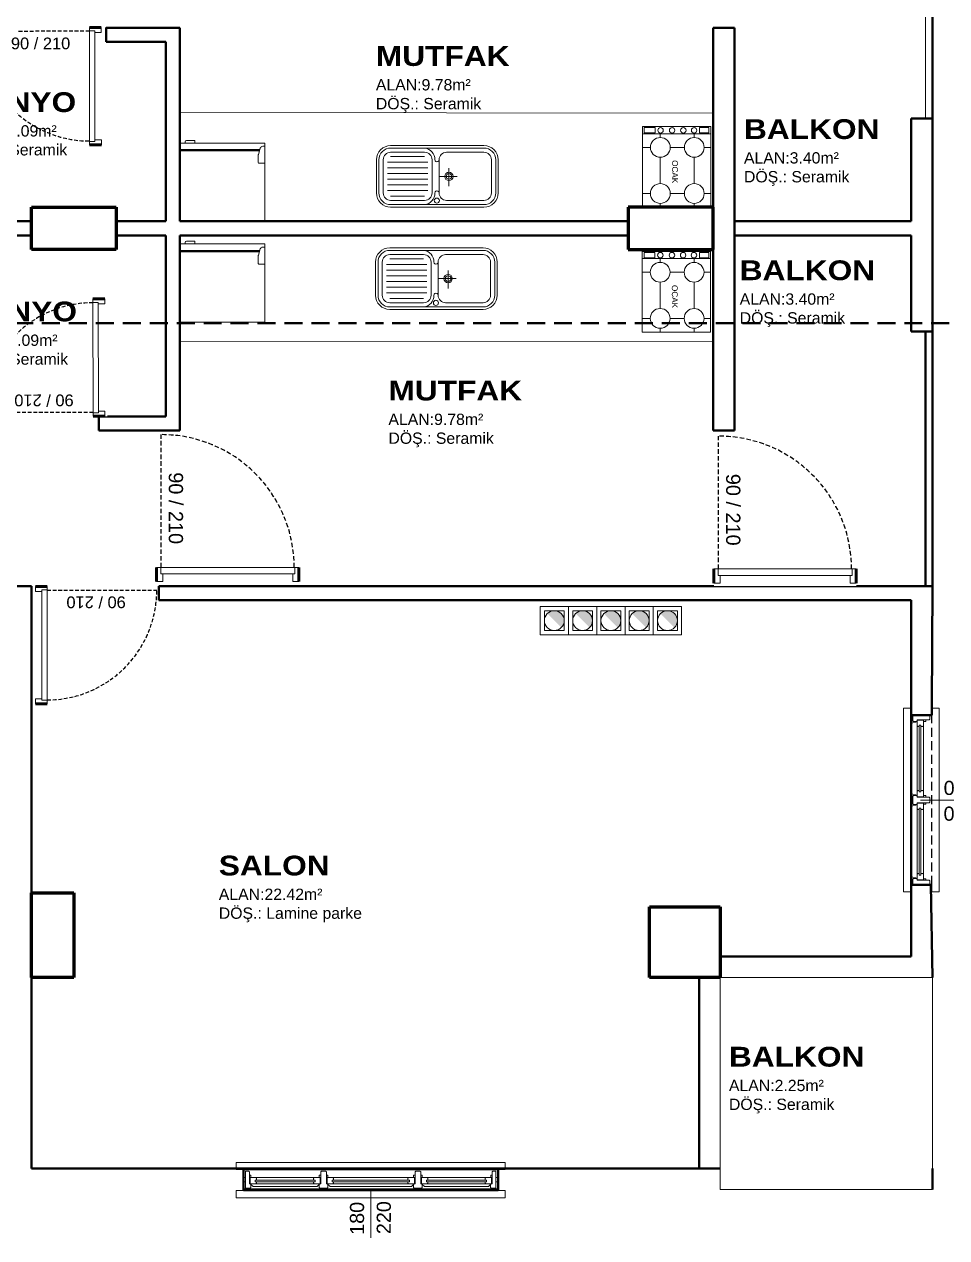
# Model space of a CAD drawing. Header units: millimetres. Extents: x 768 to 14077, y 324 to 18132.
# Drawn here: x 4003 to 4655, y 16490 to 17348 of the extents above; entities that cross this region are included whole.
import ezdxf

# ---------------------------------------------------------------- set-up
doc = ezdxf.new("R2010")
doc.units = ezdxf.units.MM
doc.set_wipeout_variables(frame=1)
for name, pattern in [('DASHDOT', [25.4, 12.7, -6.35, 0, -6.35]), ('HIDDEN', [9.525, 6.35, -3.175]), ('HIDDEN2', [4.7625, 3.175, -1.5875]), ('HIDDENX2', [19.05, 12.7, -6.35])]:
    doc.linetypes.add(name, pattern=pattern)
for name, color, linetype, lineweight in [('DUV', 41, 'Continuous', 50), ('KAPI', 30, 'Continuous', 20), ('SEM_DUVAR1', 136, 'Continuous', 40), ('SEM_KESİK1', 254, 'HIDDENX2', 40), ('SEM_KOLON1', 244, 'Continuous', 60), ('SEM_PENCERE', 133, 'Continuous', 13), ('SEM_TEFRIS', 225, 'Continuous', 9), ('SEM_YAZI2', 53, 'Continuous', 9)]:
    doc.layers.add(name, color=color, linetype=linetype, lineweight=lineweight)
for name, color, linetype in [('KAPI-AC', 9, 'HIDDEN'), ('SANAL', 11, 'HIDDEN'), ('TEXT', 7, 'Continuous')]:
    doc.layers.add(name, color=color, linetype=linetype)
doc.styles.add('KAPıNO', font='arial.ttf')
doc.styles.add('ROMANC', font='arial.ttf', dxfattribs={"height": 0.1})
doc.styles.get("Standard").update_dxf_attribs({"font": 'arial.ttf'})
doc.styles.add('XREF1$0$T4', font='arial.ttf')

# ---------------------------------------------------------------- blocks, each defined once
blk = doc.blocks.new('*U589')
at = {"layer": 'TEXT', "style": 'KAPıNO'}
blk.add_attdef('KB', (81.42, -76.87), '', height=10, rotation=90, dxfattribs=at)
blk.add_wipeout([(90, -11), (-10, -11), (-10, 2), (90, 2)]).dxf.layer = 'KAPI'
at = {"layer": 'DUV'}
for p, q in [((-10, -10), (-10, 0)), ((90, -10), (90, 0))]:
    blk.add_line(p, q, dxfattribs=at)
at = {"layer": 'KAPI'}
for points in [[(90, 0), (90, -10), (87, -10), (87, -5.5), (85.7, -5.5), (85.7, 0)], [(-10, 0), (-10, -10), (-7, -10), (-7, -5.5), (-5.7, -5.5), (-5.7, 0)]]:
    blk.add_lwpolyline(points, close=True, dxfattribs=at)
blk.add_lwpolyline([(87, -5.5), (87, -10), (-7, -10), (-7, -5.5), (87, -5.5)], dxfattribs=at)
at = {"layer": 'KAPI-AC', "linetype": 'HIDDEN2'}
blk.add_lwpolyline([(86.67, -10), (86.67, -103.33, -0.414214), (-6.67, -10)], format="xyb", dxfattribs=at)
blk = doc.blocks.new('*U110')
at = {"layer": 'TEXT', "style": 'KAPıNO'}
blk.add_attdef('KB', (81.4, -76.9), '', height=10, rotation=90, dxfattribs=at)
blk.add_wipeout([(90, -11), (-10, -11), (-10, 2), (90, 2)]).dxf.layer = 'KAPI'
at = {"layer": 'DUV'}
for p, q in [((-10, -10), (-10, 0)), ((90, -10), (90, 0))]:
    blk.add_line(p, q, dxfattribs=at)
at = {"layer": 'KAPI'}
for points in [[(90, 0), (90, -10), (87, -10), (87, -5.5), (85.7, -5.5), (85.7, 0)], [(-10, 0), (-10, -10), (-7, -10), (-7, -5.5), (-5.7, -5.5), (-5.7, 0)]]:
    blk.add_lwpolyline(points, close=True, dxfattribs=at)
blk.add_lwpolyline([(87, -5.5), (87, -10), (-7, -10), (-7, -5.5), (87, -5.5)], dxfattribs=at)
at = {"layer": 'KAPI-AC', "linetype": 'HIDDEN2'}
blk.add_lwpolyline([(86.7, -10), (86.7, -103.3, -0.414214), (-6.7, -10)], format="xyb", dxfattribs=at)
blk = doc.blocks.new('*U598')
at = {"layer": 'TEXT', "style": 'KAPıNO'}
blk.add_attdef('KB', (81.42, -76.87), '', height=10, rotation=90, dxfattribs=at)
blk.add_wipeout([(90, -11), (-10, -11), (-10, 2), (90, 2)]).dxf.layer = 'KAPI'
at = {"layer": 'DUV'}
for p, q in [((-10, -10), (-10, 0)), ((90, -10), (90, 0))]:
    blk.add_line(p, q, dxfattribs=at)
at = {"layer": 'KAPI'}
for points in [[(90, 0), (90, -10), (87, -10), (87, -5.5), (85.7, -5.5), (85.7, 0)], [(-10, 0), (-10, -10), (-7, -10), (-7, -5.5), (-5.7, -5.5), (-5.7, 0)]]:
    blk.add_lwpolyline(points, close=True, dxfattribs=at)
blk.add_lwpolyline([(87, -5.5), (87, -10), (-7, -10), (-7, -5.5), (87, -5.5)], dxfattribs=at)
at = {"layer": 'KAPI-AC', "linetype": 'HIDDEN2'}
blk.add_lwpolyline([(86.67, -10), (86.67, -103.33, -0.414214), (-6.67, -10)], format="xyb", dxfattribs=at)
blk = doc.blocks.new('*U115')
at = {"layer": 'TEXT', "style": 'KAPıNO'}
blk.add_attdef('KB', (8.6, 16.5), '', height=10, rotation=90, dxfattribs=at)
blk.add_wipeout([(-10, 1), (90, 1), (90, -12), (-10, -12)]).dxf.layer = 'KAPI'
at = {"layer": 'DUV'}
for p, q in [((-10, 0), (-10, -10)), ((90, 0), (90, -10))]:
    blk.add_line(p, q, dxfattribs=at)
at = {"layer": 'KAPI'}
for points in [[(-10, -10), (-10, 0), (-7, 0), (-7, -4.5), (-5.7, -4.5), (-5.7, -10)], [(90, -10), (90, 0), (87, 0), (87, -4.5), (85.7, -4.5), (85.7, -10)]]:
    blk.add_lwpolyline(points, close=True, dxfattribs=at)
blk.add_lwpolyline([(-7, -4.5), (-7, 0), (87, 0), (87, -4.5), (-7, -4.5)], dxfattribs=at)
at = {"layer": 'KAPI-AC', "linetype": 'HIDDEN2'}
blk.add_lwpolyline([(-6.7, 0), (-6.7, 93.3, -0.414214), (86.7, 0)], format="xyb", dxfattribs=at)
blk = doc.blocks.new('*U607')
at = {"layer": 'TEXT', "style": 'KAPıNO'}
blk.add_attdef('KB', (8.6, -76.9), '', height=10, rotation=90, dxfattribs=at)
blk.add_wipeout([(-10, -11), (90, -11), (90, 2), (-10, 2)]).dxf.layer = 'KAPI'
at = {"layer": 'DUV'}
for p, q in [((-10, -10), (-10, 0)), ((90, -10), (90, 0))]:
    blk.add_line(p, q, dxfattribs=at)
at = {"layer": 'KAPI'}
for points in [[(-10, 0), (-10, -10), (-7, -10), (-7, -5.5), (-5.7, -5.5), (-5.7, 0)], [(90, 0), (90, -10), (87, -10), (87, -5.5), (85.7, -5.5), (85.7, 0)]]:
    blk.add_lwpolyline(points, close=True, dxfattribs=at)
blk.add_lwpolyline([(-7, -5.5), (-7, -10), (87, -10), (87, -5.5), (-7, -5.5)], dxfattribs=at)
at = {"layer": 'KAPI-AC', "linetype": 'HIDDEN2'}
blk.add_lwpolyline([(-6.7, -10), (-6.7, -103.3, 0.414214), (86.7, -10)], format="xyb", dxfattribs=at)
blk = doc.blocks.new('20FRANSIZ200')
at = {"layer": 'SANAL'}
for p, q in [((233.2758, -106.1039), (235.0758, -106.1039)), ((233.2758, -106.2539), (235.0758, -106.2539))]:
    blk.add_line(p, q, dxfattribs=at)
at = {"layer": 'SEM_DUVAR1'}
for p, q in [((233.2758, -106.1039), (233.2758, -106.2539)), ((235.0758, -106.1039), (235.0758, -106.2539))]:
    blk.add_line(p, q, dxfattribs=at)
at = {"layer": 'SEM_PENCERE'}
for p, q in [((233.2759, -106.1602), (233.2909, -106.1602)), ((233.3117, -106.1156), (233.2909, -106.1156)), ((233.2909, -106.2356), (233.2909, -106.1156)), ((233.3179, -106.1217), (233.3117, -106.1156)), ((233.3179, -106.2056), (233.3179, -106.1217)), ((233.3629, -106.1605), (233.7775, -106.1605)), ((233.3679, -106.1805), (233.7725, -106.1805)), ((233.8225, -106.1217), (233.8286, -106.1156)), ((233.8225, -106.2056), (233.8225, -106.1217)), ((233.8286, -106.1156), (233.8425, -106.1156)), ((233.8564, -106.1156), (233.8425, -106.1156)), ((233.8625, -106.1217), (233.8564, -106.1156)), ((233.8625, -106.2056), (233.8625, -106.1217)), ((233.9075, -106.1605), (234.4442, -106.1605)), ((233.9125, -106.1805), (234.4391, -106.1805)), ((234.4892, -106.1217), (234.4953, -106.1156)), ((234.4892, -106.2056), (234.4892, -106.1217)), ((234.4953, -106.1156), (234.5092, -106.1156)), ((234.523, -106.1156), (234.5092, -106.1156)), ((234.5292, -106.1217), (234.523, -106.1156)), ((234.5292, -106.2056), (234.5292, -106.1217)), ((234.9888, -106.1605), (234.5741, -106.1605)), ((234.9838, -106.1805), (234.5792, -106.1805)), ((235.0338, -106.1217), (235.0399, -106.1156)), ((235.0338, -106.2056), (235.0338, -106.1217)), ((235.0399, -106.1156), (235.0608, -106.1156)), ((235.0608, -106.2356), (235.0608, -106.1156)), ((235.0758, -106.1602), (235.0608, -106.1602)), ((233.2909, -106.1907), (233.2759, -106.1907)), ((233.2909, -106.2356), (233.3239, -106.2356)), ((233.3179, -106.2056), (233.3238, -106.2056)), ((233.3238, -106.2056), (233.3288, -106.2106)), ((233.3288, -106.2306), (233.3239, -106.2356)), ((233.3288, -106.2106), (233.3288, -106.2306)), ((233.3628, -106.2055), (233.7775, -106.2055)), ((233.3679, -106.1905), (233.7725, -106.1905)), ((233.8165, -106.2056), (233.8115, -106.2106)), ((233.8115, -106.2106), (233.8115, -106.2306)), ((233.8115, -106.2306), (233.8165, -106.2356)), ((233.8225, -106.2056), (233.8165, -106.2056)), ((233.8425, -106.2356), (233.8165, -106.2356)), ((233.8425, -106.2356), (233.8685, -106.2356)), ((233.8625, -106.2056), (233.8685, -106.2056)), ((233.8685, -106.2056), (233.8735, -106.2106)), ((233.8735, -106.2306), (233.8685, -106.2356)), ((233.8735, -106.2106), (233.8735, -106.2306)), ((233.9075, -106.2055), (234.4442, -106.2055)), ((233.9125, -106.1905), (234.4391, -106.1905)), ((234.1758, -106.2539), (234.1758, -106.587)), ((234.4832, -106.2056), (234.4782, -106.2106)), ((234.4782, -106.2106), (234.4782, -106.2306)), ((234.4782, -106.2306), (234.4832, -106.2356)), ((234.4892, -106.2056), (234.4832, -106.2056)), ((234.5092, -106.2356), (234.4832, -106.2356)), ((234.5092, -106.2356), (234.5352, -106.2356)), ((234.5292, -106.2056), (234.5351, -106.2056)), ((234.5351, -106.2056), (234.5401, -106.2106)), ((234.5401, -106.2306), (234.5352, -106.2356)), ((234.5401, -106.2106), (234.5401, -106.2306)), ((234.9888, -106.2055), (234.5741, -106.2055)), ((234.9838, -106.1905), (234.5792, -106.1905)), ((235.0278, -106.2056), (235.0228, -106.2106)), ((235.0228, -106.2106), (235.0228, -106.2306)), ((235.0228, -106.2306), (235.0278, -106.2356)), ((235.0338, -106.2056), (235.0278, -106.2056)), ((235.0608, -106.2356), (235.0278, -106.2356)), ((235.0608, -106.1907), (235.0758, -106.1907))]:
    blk.add_line(p, q, dxfattribs=at)
for points in [[(233.3179, -106.1605), (233.3279, -106.1605), (233.3279, -106.1455), (233.3179, -106.1455)], [(233.3229, -106.2056), (233.3629, -106.2056), (233.3679, -106.2005), (233.3679, -106.1905), (233.3579, -106.1906), (233.3579, -106.1806), (233.3679, -106.1805), (233.3679, -106.1655), (233.3629, -106.1605), (233.3229, -106.1605)], [(233.8175, -106.2056), (233.7774, -106.2056), (233.7725, -106.2005), (233.7725, -106.1905), (233.7825, -106.1906), (233.7825, -106.1806), (233.7725, -106.1805), (233.7725, -106.1655), (233.7775, -106.1605), (233.8175, -106.1605)], [(233.8225, -106.1605), (233.8125, -106.1605), (233.8125, -106.1455), (233.8225, -106.1455)], [(233.8625, -106.1605), (233.8725, -106.1605), (233.8725, -106.1455), (233.8625, -106.1455)], [(233.8675, -106.2056), (233.9075, -106.2056), (233.9125, -106.2005), (233.9125, -106.1905), (233.9025, -106.1906), (233.9025, -106.1806), (233.9125, -106.1805), (233.9125, -106.1655), (233.9075, -106.1605), (233.8675, -106.1605)], [(234.4842, -106.2056), (234.4441, -106.2056), (234.4391, -106.2005), (234.4391, -106.1905), (234.4491, -106.1906), (234.4491, -106.1806), (234.4391, -106.1805), (234.4391, -106.1655), (234.4442, -106.1605), (234.4842, -106.1605)], [(234.4892, -106.1605), (234.4792, -106.1605), (234.4792, -106.1455), (234.4892, -106.1455)], [(234.5292, -106.1605), (234.5392, -106.1605), (234.5392, -106.1455), (234.5292, -106.1455)], [(234.5342, -106.2056), (234.5742, -106.2056), (234.5792, -106.2005), (234.5792, -106.1905), (234.5692, -106.1906), (234.5692, -106.1806), (234.5792, -106.1805), (234.5792, -106.1655), (234.5742, -106.1605), (234.5342, -106.1605)], [(235.0288, -106.2056), (234.9888, -106.2056), (234.9838, -106.2005), (234.9838, -106.1905), (234.9938, -106.1906), (234.9938, -106.1806), (234.9838, -106.1805), (234.9838, -106.1655), (234.9888, -106.1605), (235.0288, -106.1605)], [(235.0338, -106.1605), (235.0238, -106.1605), (235.0238, -106.1455), (235.0338, -106.1455)]]:
    blk.add_lwpolyline(points, close=True, dxfattribs=at)
for points in [[(233.3288, -106.2106), (233.3438, -106.2256), (233.7965, -106.2255), (233.8115, -106.2106)], [(233.8735, -106.2106), (233.8884, -106.2256), (234.4632, -106.2255), (234.4782, -106.2106)], [(235.0228, -106.2106), (235.0079, -106.2256), (234.5551, -106.2255), (234.5401, -106.2106)]]:
    blk.add_lwpolyline(points, dxfattribs=at)
at = {"layer": 'SEM_TEFRIS'}
for p, q in [((235.1258, -106.0539), (233.2258, -106.0539)), ((233.2258, -106.1039), (233.2258, -106.0539)), ((235.1258, -106.1039), (235.1258, -106.0539)), ((233.2758, -106.1039), (233.2258, -106.1039)), ((235.0758, -106.1039), (235.1258, -106.1039)), ((233.2758, -106.2539), (233.2258, -106.2539)), ((233.2258, -106.2539), (233.2258, -106.3039)), ((235.0758, -106.2539), (235.1258, -106.2539)), ((235.1258, -106.2539), (235.1258, -106.3039)), ((235.1258, -106.3039), (233.2258, -106.3039))]:
    blk.add_line(p, q, dxfattribs=at)
blk = doc.blocks.new('SDHFJG')
at = {"layer": 'SEM_TEFRIS', "xscale": 99.99999999999999, "yscale": 99.99999999999999, "zscale": 99.99999999999999, "rotation": 179.9994813892329}
blk.add_blockref('20FRANSIZ200', (29547.72, 1031.88), dxfattribs=at)
at = {"layer": 'SEM_PENCERE', "style": 'ROMANC'}
for s, p in [('220', (6116.02, 11688.24)), ('180', (6134.95, 11688.73))]:
    blk.add_text(s, height=10, rotation=269.93511, dxfattribs=at).set_placement(p)
blk = doc.blocks.new('VA')
at = {"layer": 'SANAL'}
for p, q in [((21735.95, 8968.79), (21615.95, 8968.81)), ((21735.95, 8953.79), (21615.95, 8953.81))]:
    blk.add_line(p, q, dxfattribs=at)
at = {"layer": 'SEM_DUVAR1'}
for p, q in [((21615.95, 8953.81), (21615.95, 8968.81)), ((21615.95, 8953.81), (21615.95, 8968.81)), ((21615.95, 8953.81), (21615.95, 8968.81)), ((21615.95, 8953.81), (21615.95, 8968.81)), ((21615.95, 8953.81), (21615.95, 8968.81)), ((21615.95, 8953.8), (21615.95, 8968.81)), ((21735.95, 8953.79), (21735.95, 8968.79)), ((21735.95, 8953.79), (21735.95, 8968.79)), ((21735.95, 8953.79), (21735.95, 8968.79)), ((21735.95, 8953.79), (21735.95, 8968.79)), ((21735.95, 8953.79), (21735.95, 8968.79)), ((21735.95, 8953.79), (21735.95, 8968.79)), ((21735.95, 8953.79), (21735.95, 8968.79))]:
    blk.add_line(p, q, dxfattribs=at)
blk.add_lwpolyline([(21609.1, 8968.81), (21615.95, 8968.81)], dxfattribs=at)
at = {"layer": 'SEM_PENCERE'}
for p, q in [((21610.95, 8973.81), (21610.95, 8968.81)), ((21675.83, 8973.8), (21610.95, 8973.81)), ((21675.83, 8973.8), (21740.95, 8973.79)), ((21740.95, 8973.79), (21740.95, 8968.79)), ((21615.95, 8968.81), (21610.95, 8968.81)), ((21615.95, 8968.81), (21615.95, 8962.91)), ((21615.95, 8967.39), (21618.75, 8967.38)), ((21615.95, 8962.91), (21616.25, 8962.91)), ((21615.95, 8962.36), (21615.95, 8953.81)), ((21616.25, 8962.91), (21616.25, 8959.86)), ((21619.25, 8966.88), (21618.75, 8967.38)), ((21619.25, 8966.88), (21619.25, 8958.38)), ((21619.25, 8964.38), (21620.25, 8964.38)), ((21619.25, 8962.88), (21619.25, 8964.38)), ((21620.25, 8962.88), (21619.25, 8962.88)), ((21623.45, 8962.88), (21619.45, 8962.88)), ((21619.45, 8962.88), (21619.45, 8958.38)), ((21620.25, 8964.38), (21620.25, 8962.88)), ((21623.45, 8962.88), (21669.61, 8962.87)), ((21623.95, 8962.38), (21623.45, 8962.88)), ((21623.95, 8960.88), (21623.95, 8962.38)), ((21669.11, 8962.37), (21669.61, 8962.87)), ((21669.11, 8960.87), (21669.11, 8962.37)), ((21669.61, 8962.87), (21673.61, 8962.87)), ((21673.81, 8964.37), (21672.81, 8964.37)), ((21672.81, 8964.37), (21672.81, 8962.87)), ((21672.81, 8962.87), (21673.81, 8962.87)), ((21673.61, 8962.87), (21673.61, 8958.37)), ((21673.81, 8966.87), (21674.31, 8967.37)), ((21673.81, 8966.87), (21673.81, 8958.37)), ((21673.81, 8962.87), (21673.81, 8964.37)), ((21675.71, 8967.37), (21674.31, 8967.37)), ((21675.71, 8967.37), (21675.83, 8967.37)), ((21675.95, 8967.37), (21675.83, 8967.37)), ((21675.95, 8967.37), (21677.35, 8967.37)), ((21677.85, 8966.87), (21677.35, 8967.37)), ((21677.85, 8966.87), (21677.85, 8958.37)), ((21677.85, 8964.37), (21678.85, 8964.37)), ((21677.85, 8962.87), (21677.85, 8964.37)), ((21678.85, 8962.87), (21677.85, 8962.87)), ((21678.05, 8962.87), (21678.05, 8958.37)), ((21682.05, 8962.87), (21678.05, 8962.87)), ((21678.85, 8964.37), (21678.85, 8962.87)), ((21728.45, 8962.86), (21682.05, 8962.87)), ((21682.55, 8962.37), (21682.05, 8962.87)), ((21682.55, 8960.87), (21682.55, 8962.37)), ((21727.95, 8962.36), (21728.45, 8962.86)), ((21727.95, 8960.86), (21727.95, 8962.36)), ((21728.45, 8962.86), (21732.45, 8962.86)), ((21732.65, 8964.36), (21731.65, 8964.36)), ((21731.65, 8964.36), (21731.65, 8962.86)), ((21731.65, 8962.86), (21732.65, 8962.86)), ((21732.45, 8962.86), (21732.45, 8958.36)), ((21732.65, 8966.86), (21733.15, 8967.36)), ((21732.65, 8966.86), (21732.65, 8958.36)), ((21732.65, 8962.86), (21732.65, 8964.36)), ((21735.95, 8967.36), (21733.15, 8967.36)), ((21735.95, 8962.89), (21735.65, 8962.89)), ((21735.65, 8962.89), (21735.65, 8959.84)), ((21735.95, 8968.79), (21735.95, 8962.89)), ((21735.95, 8968.79), (21740.95, 8968.79)), ((21735.95, 8962.34), (21735.95, 8953.79)), ((21615.95, 8953.81), (21610.95, 8953.81)), ((21610.95, 8948.81), (21610.95, 8953.81)), ((21616.25, 8959.86), (21615.95, 8959.86)), ((21615.95, 8955.39), (21619.95, 8955.38)), ((21619.25, 8958.38), (21619.95, 8958.38)), ((21619.45, 8958.38), (21623.45, 8958.38)), ((21619.95, 8958.38), (21620.45, 8957.88)), ((21620.45, 8955.88), (21619.95, 8955.38)), ((21620.45, 8957.88), (21620.45, 8955.88)), ((21621.54, 8954.38), (21620.65, 8958.38)), ((21671.51, 8954.37), (21621.54, 8954.38)), ((21622.95, 8959.88), (21622.95, 8960.88)), ((21622.95, 8960.88), (21623.95, 8960.88)), ((21623.95, 8959.88), (21622.95, 8959.88)), ((21623.45, 8958.38), (21623.95, 8958.88)), ((21623.45, 8958.38), (21669.61, 8958.37)), ((21623.95, 8960.88), (21669.11, 8960.87)), ((21623.95, 8959.88), (21669.11, 8959.87)), ((21623.95, 8958.88), (21623.95, 8959.88)), ((21670.11, 8960.87), (21669.11, 8960.87)), ((21669.11, 8958.87), (21669.11, 8959.87)), ((21669.11, 8959.87), (21670.11, 8959.87)), ((21669.61, 8958.37), (21669.11, 8958.87)), ((21673.61, 8958.37), (21669.61, 8958.37)), ((21670.11, 8959.87), (21670.11, 8960.87)), ((21672.4, 8958.37), (21671.51, 8954.37)), ((21673.11, 8958.37), (21672.61, 8957.87)), ((21672.61, 8957.87), (21672.61, 8955.87)), ((21672.61, 8955.87), (21673.11, 8955.37)), ((21673.81, 8958.37), (21673.11, 8958.37)), ((21675.71, 8955.37), (21673.11, 8955.37)), ((21675.71, 8955.37), (21675.83, 8955.37)), ((21675.95, 8955.37), (21675.83, 8955.37)), ((21675.95, 8955.37), (21678.55, 8955.37)), ((21677.85, 8958.37), (21678.55, 8958.37)), ((21678.05, 8958.37), (21682.05, 8958.37)), ((21678.55, 8958.37), (21679.05, 8957.87)), ((21679.05, 8955.87), (21678.55, 8955.37)), ((21679.05, 8957.87), (21679.05, 8955.87)), ((21679.25, 8958.37), (21680.14, 8954.37)), ((21680.14, 8954.37), (21730.35, 8954.36)), ((21681.55, 8959.87), (21681.55, 8960.87)), ((21681.55, 8960.87), (21682.55, 8960.87)), ((21682.55, 8959.87), (21681.55, 8959.87)), ((21682.05, 8958.37), (21682.55, 8958.87)), ((21728.45, 8958.36), (21682.05, 8958.37)), ((21727.95, 8960.86), (21682.55, 8960.87)), ((21727.95, 8959.86), (21682.55, 8959.87)), ((21682.55, 8958.87), (21682.55, 8959.87)), ((21728.95, 8960.86), (21727.95, 8960.86)), ((21727.95, 8958.86), (21727.95, 8959.86)), ((21727.95, 8959.86), (21728.95, 8959.86)), ((21728.45, 8958.36), (21727.95, 8958.86)), ((21732.45, 8958.36), (21728.45, 8958.36)), ((21728.95, 8959.86), (21728.95, 8960.86)), ((21730.35, 8954.36), (21731.24, 8958.36)), ((21731.95, 8958.36), (21731.45, 8957.86)), ((21731.45, 8957.86), (21731.45, 8955.86)), ((21731.45, 8955.86), (21731.95, 8955.36)), ((21732.65, 8958.36), (21731.95, 8958.36)), ((21735.95, 8955.36), (21731.95, 8955.36)), ((21735.65, 8959.84), (21735.95, 8959.84)), ((21735.95, 8953.79), (21740.95, 8953.79)), ((21740.95, 8948.79), (21740.95, 8953.79)), ((21610.95, 8948.81), (21740.95, 8948.79))]:
    blk.add_line(p, q, dxfattribs=at)
at = {"layer": 'SEM_TEFRIS'}
blk.add_line((21675.95, 8960.62), (21675.96, 9001.83), dxfattribs=at)
for s, p in [('140', (21662.32, 9000.37)), ('120', (21680.53, 9000.3))]:
    blk.add_text(s, height=10, rotation=269.98843, dxfattribs=at).set_placement(p)
blk = doc.blocks.new('A$C606C10CA')
at = {"layer": 'SEM_TEFRIS'}
for p, q in [((0, 48.25), (0, 0)), ((57, 48.25), (0, 48.25)), ((0.65, 47.01), (0.65, 40.35)), ((4.42, 47.01), (0.65, 47.01)), ((4.42, 47.01), (4.42, 40.35)), ((5, 48.25), (5, 0)), ((14.68, 43.63), (14.68, 48.25)), ((47.32, 43.63), (47.32, 48.25)), ((57, 48.25), (57, 0)), ((57, 48.25), (57, 0)), ((4.42, 40.35), (0.65, 40.35)), ((5, 36.63), (7.68, 36.63)), ((21.68, 36.63), (40.32, 36.63)), ((54.32, 36.63), (57, 36.63)), ((14.68, 19.63), (14.68, 29.63)), ((47.32, 19.63), (47.32, 29.63)), ((0.65, 1.24), (0.65, 8.9)), ((4.42, 8.9), (0.65, 8.9)), ((4.42, 1.24), (4.42, 8.9)), ((5, 12.63), (7.68, 12.63)), ((21.68, 12.63), (40.32, 12.63)), ((54.32, 12.63), (57, 12.63)), ((57, 0), (0, 0)), ((4.42, 1.24), (0.65, 1.24)), ((14.68, 0), (14.68, 5.63)), ((47.32, 0), (47.32, 5.63))]:
    blk.add_line(p, q, dxfattribs=at)
for centre, radius in [((14.68, 36.63), 7), ((47.32, 36.63), 7), ((2.6, 36.5), 1.94), ((2.6, 28.85), 1.94), ((2.6, 20.95), 1.94), ((14.68, 12.63), 7), ((47.32, 12.63), 7), ((2.6, 12.78), 1.94)]:
    blk.add_circle(centre, radius, dxfattribs=at)
at = {"layer": 'SEM_TEFRIS', "style": 'XREF1$0$T4'}
blk.add_text('OCAK', height=4.125, dxfattribs=at).set_placement((23.71, 20.9))
blk = doc.blocks.new('Tekab45')
for p, q in [((-33, 35.75), (-9, 35.75)), ((6.5, 38.75), (33, 38.75)), ((-35.25, 31.75), (-6.75, 31.75)), ((-35.25, 27.75), (-6.75, 27.75)), ((1.25, 33.5), (1.25, 10)), ((38.25, 33.5), (38.25, 10)), ((-35.25, 23.75), (-6.75, 23.75)), ((-35.25, 19.75), (-6.75, 19.75)), ((-35.25, 15.75), (-6.75, 15.75)), ((-35.25, 11.75), (-6.75, 11.75)), ((-9, 7.75), (-33, 7.75)), ((33, 4.75), (6.5, 4.75))]:
    blk.add_line(p, q)
at = {"linetype": 'DASHDOT'}
for p, q in [((8.25, 28.75), (8.25, 14.75)), ((1.25, 21.75), (15.25, 21.75))]:
    blk.add_line(p, q, dxfattribs=at)
for points in [[(-33, 43.5), (33, 43.5, -0.414214), (43, 33.5), (43, 10, -0.414214), (33, 0), (-33, 0, -0.414214), (-43, 10), (-43, 33.5, -0.414214)], [(-33, 41.75), (33, 41.75, -0.414214), (41.25, 33.5), (41.25, 10, -0.414214), (33, 1.75), (-33, 1.75, -0.414214), (-41.25, 10), (-41.25, 33.5, -0.414214)], [(-38.25, 33.5, -0.414214), (-33, 38.75), (-9, 38.75, -0.414214), (-3.75, 33.5), (-3.75, 10, -0.414214), (-9, 4.75), (-33, 4.75, -0.414214), (-38.25, 10)]]:
    blk.add_lwpolyline(points, format="xyb", close=True)
at = {"linetype": 'Continuous'}
for centre, radius in [((-0.35, 38.89), 1.8), ((8.25, 21.75), 3), ((8.25, 21.75), 2)]:
    blk.add_circle(centre, radius, dxfattribs=at)
for centre, radius, start, end in [((-9.83, 33.71), 8.08, 358.50572, 84.11151), ((6.5, 33.5), 5.25, 90, 180), ((33, 33.5), 5.25, 0, 90), ((-0.25, 33.5), 1.5, 177.47925, 0), ((-9.83, 9.79), 8.08, 275.88849, 1.49428), ((-0.25, 10), 1.5, 0, 182.52075), ((6.5, 10), 5.25, 180, 270), ((33, 10), 5.25, 270, 0)]:
    blk.add_arc(centre, radius, start, end)
blk = doc.blocks.new('BUZDLB')
for p, q in [((-31.61, 29.19), (33.39, 29.19)), ((-31.61, -30.81), (-31.61, 29.19)), ((33.39, 29.19), (33.39, -30.81)), ((28.39, -21.51), (28.39, -15.81)), ((28.89, -15.31), (33.39, -15.31)), ((33.39, -15.31), (33.39, -28.31)), ((29.32, -24.81), (-31.61, -24.81)), ((29.47, -25.31), (-31.61, -25.31)), ((29.62, -25.81), (-31.61, -25.81)), ((28.48, -22.1), (29.96, -26.9)), ((33.39, -30.81), (-31.61, -30.81)), ((-27.61, -30.81), (-27.61, -31.81)), ((-26.61, -32.81), (-20.11, -32.81)), ((-20.11, -32.81), (-20.11, -30.81)), ((33.39, -28.31), (31.87, -28.31))]:
    blk.add_line(p, q)
for centre, radius, start, end in [((28.89, -15.81), 0.5, 90, 180), ((30.39, -21.51), 2, 180, 197.10273), ((31.87, -26.31), 2, 197.10273, 270), ((-26.61, -31.81), 1, 180, 270), ((-21.11, -31.81), 1, 270, 270)]:
    blk.add_arc(centre, radius, start, end)

msp = doc.modelspace()

# ---------------------------------------------------------------- hatches: boundary and pattern name
at = {"layer": 'SEM_TEFRIS'}
h = msp.add_hatch(color=256, dxfattribs=at)
h.dxf.hatch_style = 1
h.paths.add_polyline_path([(4377.87, 16933.33, 0.198912), (4372.92, 16931.28), (4382.82, 16921.38, 0.668179)])
h = msp.add_hatch(color=256, dxfattribs=at)
h.dxf.hatch_style = 1
h.paths.add_polyline_path([(4397.87, 16933.33, 0.198912), (4392.92, 16931.28), (4402.82, 16921.38, 0.668179)])
h = msp.add_hatch(color=256, dxfattribs=at)
h.dxf.hatch_style = 1
h.paths.add_polyline_path([(4417.87, 16933.33, 0.198912), (4412.92, 16931.28), (4422.82, 16921.38, 0.668179)])
h = msp.add_hatch(color=256, dxfattribs=at)
h.dxf.hatch_style = 1
h.paths.add_polyline_path([(4437.87, 16933.33, 0.198912), (4432.92, 16931.28), (4442.82, 16921.38, 0.668179)])
h = msp.add_hatch(color=256, dxfattribs=at)
h.dxf.hatch_style = 1
h.paths.add_polyline_path([(4457.87, 16933.33, 0.198912), (4452.92, 16931.28), (4462.82, 16921.38, 0.668179)])

# ---------------------------------------------------------------- linework, layer by layer
at = {"layer": 'SEM_DUVAR1'}
for p, q in [((4645.2, 17456.76), (4645.2, 17281.6)), ((4061.09, 17345.76), (4113.2, 17345.76)), ((4113.2, 17345.76), (4103.2, 17345.76)), ((4113.2, 17208.76), (4113.2, 17345.76)), ((4113.2, 17345.76), (4113.2, 17335.76)), ((4490.2, 17345.76), (4505.2, 17345.76)), ((4505.2, 17345.76), (4490.2, 17345.76)), ((4490.2, 17345.76), (4490.2, 17060.76)), ((4505.2, 17208.76), (4505.2, 17345.76)), ((4103.2, 17335.76), (4061.1, 17335.76)), ((4103.2, 17335.76), (4103.2, 17208.76)), ((4505.2, 17060.76), (4505.2, 17320.91)), ((4630.2, 17208.76), (4630.2, 17281.6)), ((4630.2, 17281.6), (4645.2, 17281.6)), ((4645.2, 17281.6), (4645.2, 17130.76)), ((3898.2, 17208.76), (4008.2, 17208.76)), ((4008.2, 17208.76), (3898.2, 17208.76)), ((4008.2, 17208.76), (3975.2, 17208.76)), ((4068.2, 17208.76), (4103.2, 17208.76)), ((4103.2, 17208.76), (4068.2, 17208.76)), ((4103.2, 17208.76), (4068.2, 17208.76)), ((4113.2, 17208.76), (4430.2, 17208.76)), ((4505.2, 17208.76), (4630.2, 17208.76)), ((4630.2, 17208.76), (4505.2, 17208.76)), ((3898.2, 17198.76), (4008.2, 17198.76)), ((4068.2, 17198.76), (4103.2, 17198.76)), ((4103.2, 17198.76), (4103.2, 17070.76)), ((4113.2, 17198.76), (4430.2, 17198.76)), ((4430.2, 17198.76), (4113.2, 17198.76)), ((4113.2, 17198.76), (4113.2, 17060.76)), ((4505.2, 17198.76), (4630.2, 17198.76)), ((4630.2, 17198.76), (4505.2, 17198.76)), ((4630.2, 17130.76), (4630.2, 17198.76)), ((4645.2, 17130.76), (4630.2, 17130.76)), ((4640.2, 17125.76), (4640.2, 17130.76)), ((4645.2, 17130.76), (4645.2, 16950.76)), ((4640.2, 16950.76), (4640.2, 17125.76)), ((4103.2, 17070.76), (4055.98, 17070.76)), ((4113.2, 17060.76), (4113.2, 17070.76)), ((4490.2, 17060.76), (4505.2, 17060.76)), ((4505.2, 17060.76), (4490.2, 17060.76)), ((4008.2, 16950.76), (3720.2, 16950.76)), ((4008.2, 16940.76), (4008.2, 16950.76)), ((4645.2, 16950.76), (4098.2, 16950.76)), ((4098.2, 16940.76), (4098.2, 16950.76)), ((4645.2, 16950.76), (4640.2, 16950.76)), ((4645.2, 16950.76), (4644.82, 16866.18)), ((4645.2, 16940.76), (4645.2, 16950.76)), ((4008.2, 16837.65), (4008.2, 16940.76)), ((4008.2, 16940.76), (4008.2, 16538.76)), ((4098.2, 16940.76), (4630.2, 16940.76)), ((4480.2, 16940.76), (4630.2, 16940.76)), ((4630.2, 16688.76), (4630.2, 16940.76)), ((4008.2, 16673.76), (4008.2, 16733.76)), ((4645.2, 16673.76), (4644, 16739.33)), ((4495.2, 16688.76), (4630.2, 16688.76)), ((4480.2, 16538.76), (4480.2, 16673.76)), ((4158.2, 16538.76), (4008.2, 16538.76)), ((4495.2, 16538.76), (4008.2, 16538.76)), ((4158.2, 16538.76), (4008.2, 16538.76)), ((4158.2, 16538.76), (4008.2, 16538.76)), ((4158.2, 16523.76), (4158.2, 16538.76)), ((4158.2, 16523.76), (4158.2, 16538.76)), ((4338.2, 16538.76), (4338.2, 16523.76)), ((4338.2, 16523.76), (4338.2, 16538.76)), ((4480.2, 16538.76), (4465.2, 16538.76)), ((4495.2, 16538.76), (4480.2, 16538.76)), ((4645.2, 16523.76), (4645.2, 16538.76)), ((4338.2, 16523.76), (4158.2, 16523.76))]:
    msp.add_line(p, q, dxfattribs=at)
at = {"layer": 'SEM_KOLON1'}
for p, q in [((4008.2, 17208.76), (4008.2, 17218.76)), ((4008.2, 17218.76), (4068.2, 17218.76)), ((4008.2, 17188.76), (4008.2, 17218.76)), ((4068.2, 17218.76), (4068.2, 17188.76)), ((4490.2, 17218.76), (4430.2, 17218.76)), ((4430.2, 17218.76), (4430.2, 17188.76)), ((4490.2, 17208.76), (4490.2, 17218.76)), ((4490.2, 17188.76), (4490.2, 17218.76)), ((4068.2, 17188.76), (4008.2, 17188.76)), ((4430.2, 17188.76), (4490.2, 17188.76)), ((4008.2, 16733.76), (4038.2, 16733.76)), ((4008.2, 16673.76), (4008.2, 16733.76)), ((4038.2, 16733.76), (4038.2, 16673.76)), ((4445.2, 16673.76), (4445.2, 16723.76)), ((4445.2, 16723.76), (4495.2, 16723.76)), ((4495.2, 16723.76), (4495.2, 16673.76)), ((4038.2, 16673.76), (4008.2, 16673.76)), ((4495.2, 16673.76), (4445.2, 16673.76))]:
    msp.add_line(p, q, dxfattribs=at)
at = {"layer": 'SEM_PENCERE'}
for p, q in [((4640.2, 17456.76), (4640.2, 17281.76)), ((4495.2, 16523.76), (4495.2, 16673.76)), ((4495.2, 16673.76), (4645.2, 16673.76)), ((4645.2, 16523.76), (4645.2, 16673.76)), ((4495.2, 16523.76), (4495.2, 16576.76)), ((4645.2, 16523.76), (4495.2, 16523.76))]:
    msp.add_line(p, q, dxfattribs=at)
at = {"layer": 'SEM_TEFRIS'}
for p, q in [((4490.2, 17285.34), (4113.2, 17285.69)), ((4490.2, 17123.67), (4113.2, 17124.01))]:
    msp.add_line(p, q, dxfattribs=at)
for points in [[(4387.87, 16916.33), (4387.87, 16936.33), (4367.87, 16936.33), (4367.87, 16916.33)], [(4384.87, 16919.33), (4384.87, 16933.33), (4370.87, 16933.33), (4370.87, 16919.33)], [(4407.87, 16916.33), (4407.87, 16936.33), (4387.87, 16936.33), (4387.87, 16916.33)], [(4404.87, 16919.33), (4404.87, 16933.33), (4390.87, 16933.33), (4390.87, 16919.33)], [(4427.87, 16916.33), (4427.87, 16936.33), (4407.87, 16936.33), (4407.87, 16916.33)], [(4424.87, 16919.33), (4424.87, 16933.33), (4410.87, 16933.33), (4410.87, 16919.33)], [(4447.87, 16916.33), (4447.87, 16936.33), (4427.87, 16936.33), (4427.87, 16916.33)], [(4444.87, 16919.33), (4444.87, 16933.33), (4430.87, 16933.33), (4430.87, 16919.33)], [(4467.87, 16916.33), (4467.87, 16936.33), (4447.87, 16936.33), (4447.87, 16916.33)], [(4464.87, 16919.33), (4464.87, 16933.33), (4450.87, 16933.33), (4450.87, 16919.33)]]:
    msp.add_lwpolyline(points, close=True, dxfattribs=at)
for centre in [(4377.87, 16926.33), (4397.87, 16926.33), (4417.87, 16926.33), (4437.87, 16926.33), (4457.87, 16926.33)]:
    msp.add_circle(centre, 7, dxfattribs=at)

# ---------------------------------------------------------------- block references
at = {"layer": 'SEM_DUVAR1', "rotation": 180}
msp.add_blockref('SDHFJG', (10378.32, 28180.52), dxfattribs=at)
at = {"layer": 'SEM_PENCERE', "rotation": 270.0115747294115}
msp.add_blockref('VA', (-4328.35, 38473.47), dxfattribs=at)
at = {"layer": 'SEM_TEFRIS', "rotation": 270}
for p in [(4440.19, 17275.76), (4440.07, 17187.43)]:
    msp.add_blockref('A$C606C10CA', p, dxfattribs=at)
at = {"layer": 'SEM_TEFRIS', "xscale": -0.9230769230780426, "yscale": 0.9230769230780426, "zscale": 0.9230769230780426, "rotation": 180}
for p in [(4142.38, 17235.7), (4142.38, 17164.38)]:
    msp.add_blockref('BUZDLB', p, dxfattribs=at)
at = {"layer": 'SEM_TEFRIS', "xscale": -1, "rotation": 180}
for p in [(4295.17, 17262.32), (4294.52, 17189.96)]:
    msp.add_blockref('Tekab45', p, dxfattribs=at)

# ---------------------------------------------------------------- texts
at = {"layer": 'SEM_YAZI2', "char_height": 20, "attachment_point": 7}
for s, width, height, insert in [('\\pt0;{\\fArial Black|b0|i0|c162|p34;\\H0.7x;MUTFAK\\P\\fArial|b0|i0|c162|p34;\\H0.57143x;ALAN:9.78m²\\P\\ptz;DÖŞ.: Seramik}', 142.9733, 58.08, (4251.73, 17285.56)), ('{\\fArial Black|b0|i0|c162|p34;\\H0.7x;BALKON\\P\\fArial|b0|i0|c162|p34;\\H0.57143x;ALAN:3.40m²\\PDÖŞ.: Seramik}', 142.9733, 58.08, (4511.95, 17233.85)), ('{\\fArial Black|b0|i0|c162|p34;\\H0.7x;BALKON\\P\\fArial|b0|i0|c162|p34;\\H0.57143x;ALAN:3.40m²\\PDÖŞ.: Seramik}', 142.9733, 58.08, (4508.92, 17133.99)), ('\\pt0;{\\fArial Black|b0|i0|c162|p34;\\H0.7x;MUTFAK\\P\\fArial|b0|i0|c162|p34;\\H0.57143x;ALAN:9.78m²\\P\\ptz;DÖŞ.: Seramik}', 142.9733, 58.08, (4260.6, 17048.89)), ('\\pt0;{\\fArial Black|b0|i0|c162|p34;\\H0.7x;SALON\\P\\fArial|b0|i0|c162|p34;\\H0.57143x;ALAN:22.42m²\\P\\ptz;DÖŞ.: Lamine parke}', 198.0944, 131.53, (4140.69, 16712.88)), ('{\\fArial Black|b0|i0|c162|p34;\\H0.7x;BALKON\\P\\fArial|b0|i0|c162|p34;\\H0.57143x;ALAN:2.25m²\\PDÖŞ.: Seramik}', 142.9733, 58.08, (4501.32, 16577.64))]:
    msp.add_mtext_dynamic_auto_height_columns(s, width=width, gutter_width=100, height=height, count=1, dxfattribs=dict(at, insert=insert))

# ---------------------------------------------------------------- next in the draw order: block references
for name, p, xscale, yscale, zscale, rotation in [('*U607', (4057.65, 17337.64), 0.8309589777983429, 0.8309589777983429, 0.8309589777983429, 270.0494562821303), ('*U115', (4051.82, 17079.14), 0.8309589777983429, 0.8309589777983429, 0.8309589777983429, 90.04945628213034), ('*U589', (4187.29, 16953.86), 1.006424198047796, 1.006424198047796, 1.006424198047796, 179.9976682120376), ('*U598', (4581.27, 16952.77), 1.006424198047796, 1.006424198047796, 1.006424198047796, 179.9976682120376)]:
    msp.add_blockref(name, p, dxfattribs=dict(xscale=xscale, yscale=yscale, zscale=zscale, rotation=rotation)).add_auto_attribs({'KB': '90 / 210'})

# ---------------------------------------------------------------- next in the draw order: linework, layer by layer
at = {"layer": 'SEM_DUVAR1'}
for p, q in [((4061.09, 17345.95), (4061.1, 17335.76)), ((4055.98, 17070.83), (4055.98, 17060.83)), ((4055.98, 17060.83), (4113.2, 17060.76))]:
    msp.add_line(p, q, dxfattribs=at)
at = {"layer": 'SEM_KESİK1'}
msp.add_line((4961.86, 17136.61), (814.81, 17136.61), dxfattribs=at)

# ---------------------------------------------------------------- next in the draw order: block references
at = {"xscale": 0.8309589777983429, "yscale": 0.8309589777983429, "zscale": 0.8309589777983429, "rotation": 90.04945628213034}
msp.add_blockref('*U110', (4011.1, 16875.74), dxfattribs=at).add_auto_attribs({'KB': '90 / 210'})

# ---------------------------------------------------------------- next in the draw order: texts
at = {"layer": 'SEM_YAZI2', "char_height": 20, "attachment_point": 7}
for insert in [(3959.05, 17252.93), (3959.63, 17104.86)]:
    msp.add_mtext_dynamic_auto_height_columns('\\pt0;{\\fArial Black|b0|i0|c162|p34;\\H0.7x;BANYO\\P\\fArial|b0|i0|c162|p34;\\H0.57143x;ALAN:3.09m²\\P\\ptz;DÖŞ.: Seramik}', width=142.9733, gutter_width=100, height=58.08, count=1, dxfattribs=dict(at, insert=insert))

doc.saveas('drawing.dxf')
